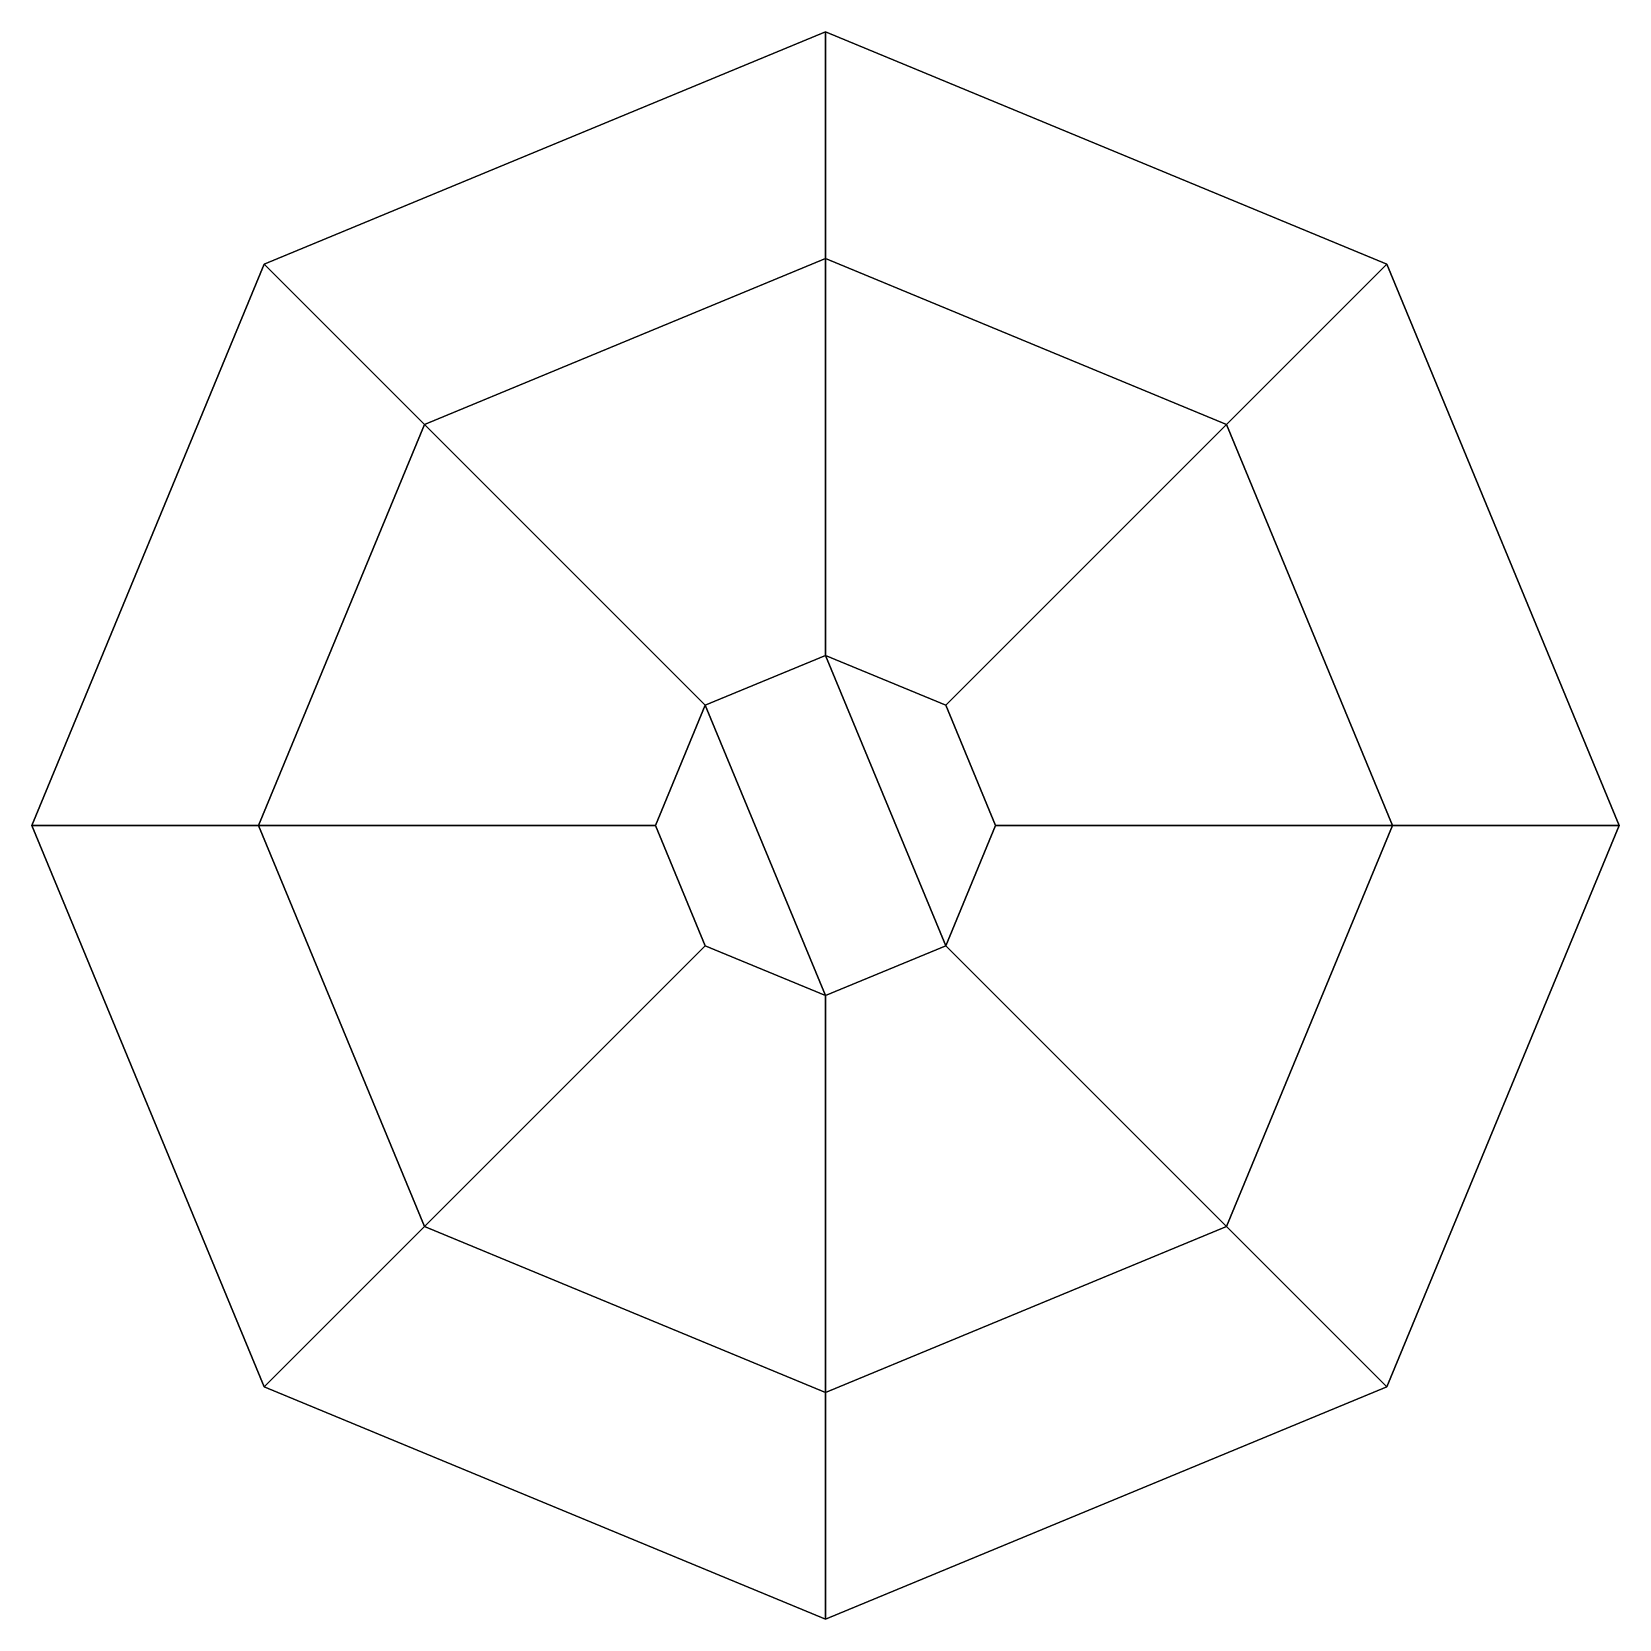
# Model space of a CAD drawing. Extents: x -1.18 to 1.18, y 1.29 to 1.57.
# Drawn here: x -1.18 to -0.9, y 1.29 to 1.57 of the extents above.
import ezdxf

# ---------------------------------------------------------------- set-up
doc = ezdxf.new("R2010")
doc.units = 0
doc.layers.add('WHEELS', color=2, linetype='CONTINUOUS')

msp = doc.modelspace()

# ---------------------------------------------------------------- linework, layer by layer
at = {"layer": 'WHEELS'}
for points in [[(-1.04, 1.57, 1.17), (-1.13899, 1.52899, 1.17), (-1.06121, 1.45121, 1.17), (-1.04, 1.46, 1.17)], [(-1.04, 1.53, 1.11), (-1.11071, 1.50071, 1.11), (-1.13899, 1.52899, 1.11), (-1.04, 1.57, 1.11)], [(-1.13899, 1.52899, 1.01), (-1.04, 1.57, 1.01), (-1.04, 1.46, 1.01), (-1.06121, 1.45121, 1.01)], [(-1.11071, 1.50071, 1.07), (-1.04, 1.53, 1.07), (-1.04, 1.57, 1.07), (-1.13899, 1.52899, 1.07)], [(-1.13899, 1.52899, 1.07), (-1.04, 1.57, 1.07), (-1.04, 1.57, 1.01), (-1.13899, 1.52899, 1.01)], [(-1.04, 1.57, 1.11), (-1.13899, 1.52899, 1.11), (-1.13899, 1.52899, 1.17), (-1.04, 1.57, 1.17)], [(-0.94101, 1.52899, 1.17), (-1.04, 1.57, 1.17), (-1.04, 1.46, 1.17), (-1.01879, 1.45121, 1.17)], [(-0.96929, 1.50071, 1.11), (-1.04, 1.53, 1.11), (-1.04, 1.57, 1.11), (-0.94101, 1.52899, 1.11)], [(-1.04, 1.57, 1.01), (-0.94101, 1.52899, 1.01), (-1.01879, 1.45121, 1.01), (-1.04, 1.46, 1.01)], [(-1.04, 1.53, 1.07), (-0.96929, 1.50071, 1.07), (-0.94101, 1.52899, 1.07), (-1.04, 1.57, 1.07)], [(-1.04, 1.57, 1.07), (-0.94101, 1.52899, 1.07), (-0.94101, 1.52899, 1.01), (-1.04, 1.57, 1.01)], [(-0.94101, 1.52899, 1.11), (-1.04, 1.57, 1.11), (-1.04, 1.57, 1.17), (-0.94101, 1.52899, 1.17)], [(-1.13899, 1.52899, 1.17), (-1.18, 1.43, 1.17), (-1.07, 1.43, 1.17), (-1.06121, 1.45121, 1.17)], [(-1.11071, 1.50071, 1.11), (-1.14, 1.43, 1.11), (-1.18, 1.43, 1.11), (-1.13899, 1.52899, 1.11)], [(-1.14, 1.43, 1.07), (-1.11071, 1.50071, 1.07), (-1.13899, 1.52899, 1.07), (-1.18, 1.43, 1.07)], [(-1.18, 1.43, 1.01), (-1.13899, 1.52899, 1.01), (-1.06121, 1.45121, 1.01), (-1.07, 1.43, 1.01)], [(-1.18, 1.43, 1.07), (-1.13899, 1.52899, 1.07), (-1.13899, 1.52899, 1.01), (-1.18, 1.43, 1.01)], [(-1.13899, 1.52899, 1.11), (-1.18, 1.43, 1.11), (-1.18, 1.43, 1.17), (-1.13899, 1.52899, 1.17)], [(-1.04, 1.53, 1.07), (-1.11071, 1.50071, 1.07), (-1.11071, 1.50071, 1.11), (-1.04, 1.53, 1.11)], [(-1.11071, 1.50071, 1.11), (-1.04, 1.53, 1.11), (-1.04, 1.53, 1.07), (-1.11071, 1.50071, 1.07)], [(-0.96929, 1.50071, 1.07), (-1.04, 1.53, 1.07), (-1.04, 1.53, 1.11), (-0.96929, 1.50071, 1.11)], [(-1.04, 1.53, 1.11), (-0.96929, 1.50071, 1.11), (-0.96929, 1.50071, 1.07), (-1.04, 1.53, 1.07)], [(-0.9, 1.43, 1.17), (-0.94101, 1.52899, 1.17), (-1.01879, 1.45121, 1.17), (-1.01, 1.43, 1.17)], [(-0.94101, 1.52899, 1.01), (-0.9, 1.43, 1.01), (-1.01, 1.43, 1.01), (-1.01879, 1.45121, 1.01)], [(-0.94, 1.43, 1.11), (-0.96929, 1.50071, 1.11), (-0.94101, 1.52899, 1.11), (-0.9, 1.43, 1.11)], [(-0.96929, 1.50071, 1.07), (-0.94, 1.43, 1.07), (-0.9, 1.43, 1.07), (-0.94101, 1.52899, 1.07)], [(-0.94101, 1.52899, 1.07), (-0.9, 1.43, 1.07), (-0.9, 1.43, 1.01), (-0.94101, 1.52899, 1.01)], [(-0.9, 1.43, 1.11), (-0.94101, 1.52899, 1.11), (-0.94101, 1.52899, 1.17), (-0.9, 1.43, 1.17)], [(-1.11071, 1.50071, 1.07), (-1.14, 1.43, 1.07), (-1.14, 1.43, 1.11), (-1.11071, 1.50071, 1.11)], [(-1.14, 1.43, 1.11), (-1.11071, 1.50071, 1.11), (-1.11071, 1.50071, 1.07), (-1.14, 1.43, 1.07)], [(-0.94, 1.43, 1.07), (-0.96929, 1.50071, 1.07), (-0.96929, 1.50071, 1.11), (-0.94, 1.43, 1.11)], [(-0.96929, 1.50071, 1.11), (-0.94, 1.43, 1.11), (-0.94, 1.43, 1.07), (-0.96929, 1.50071, 1.07)], [(-1.04, 1.46, 1.17), (-1.06121, 1.45121, 1.17), (-1.06121, 1.45121, 1.19), (-1.04, 1.46, 1.19)], [(-1.06121, 1.45121, 1.01), (-1.04, 1.46, 1.01), (-1.04, 1.46, 0.99), (-1.06121, 1.45121, 0.99)], [(-1.06121, 1.45121, 1.19), (-1.04, 1.4, 1.19), (-1.01879, 1.40879, 1.19), (-1.04, 1.46, 1.19)], [(-1.01879, 1.45121, 1.17), (-1.04, 1.46, 1.17), (-1.04, 1.46, 1.19), (-1.01879, 1.45121, 1.19)], [(-1.04, 1.46, 1.01), (-1.01879, 1.45121, 1.01), (-1.01879, 1.45121, 0.99), (-1.04, 1.46, 0.99)], [(-1.04, 1.46, 1.19), (-1.01879, 1.40879, 1.19), (-1.01, 1.43, 1.19), (-1.01879, 1.45121, 1.19)], [(-1.06121, 1.45121, 1.17), (-1.07, 1.43, 1.17), (-1.07, 1.43, 1.19), (-1.06121, 1.45121, 1.19)], [(-1.07, 1.43, 1.01), (-1.06121, 1.45121, 1.01), (-1.06121, 1.45121, 0.99), (-1.07, 1.43, 0.99)], [(-1.07, 1.43, 1.19), (-1.06121, 1.40879, 1.19), (-1.04, 1.4, 1.19), (-1.06121, 1.45121, 1.19)], [(-1.01, 1.43, 1.17), (-1.01879, 1.45121, 1.17), (-1.01879, 1.45121, 1.19), (-1.01, 1.43, 1.19)], [(-1.01879, 1.45121, 1.01), (-1.01, 1.43, 1.01), (-1.01, 1.43, 0.99), (-1.01879, 1.45121, 0.99)], [(-1.18, 1.43, 1.17), (-1.13899, 1.33101, 1.17), (-1.06121, 1.40879, 1.17), (-1.07, 1.43, 1.17)], [(-1.14, 1.43, 1.11), (-1.11071, 1.35929, 1.11), (-1.13899, 1.33101, 1.11), (-1.18, 1.43, 1.11)], [(-1.13899, 1.33101, 1.01), (-1.18, 1.43, 1.01), (-1.07, 1.43, 1.01), (-1.06121, 1.40879, 1.01)], [(-1.11071, 1.35929, 1.07), (-1.14, 1.43, 1.07), (-1.18, 1.43, 1.07), (-1.13899, 1.33101, 1.07)], [(-1.13899, 1.33101, 1.07), (-1.18, 1.43, 1.07), (-1.18, 1.43, 1.01), (-1.13899, 1.33101, 1.01)], [(-1.18, 1.43, 1.11), (-1.13899, 1.33101, 1.11), (-1.13899, 1.33101, 1.17), (-1.18, 1.43, 1.17)], [(-1.14, 1.43, 1.07), (-1.11071, 1.35929, 1.07), (-1.11071, 1.35929, 1.11), (-1.14, 1.43, 1.11)], [(-1.11071, 1.35929, 1.11), (-1.14, 1.43, 1.11), (-1.14, 1.43, 1.07), (-1.11071, 1.35929, 1.07)], [(-1.07, 1.43, 1.17), (-1.06121, 1.40879, 1.17), (-1.06121, 1.40879, 1.19), (-1.07, 1.43, 1.19)], [(-1.06121, 1.40879, 1.01), (-1.07, 1.43, 1.01), (-1.07, 1.43, 0.99), (-1.06121, 1.40879, 0.99)], [(-1.01879, 1.40879, 1.17), (-1.01, 1.43, 1.17), (-1.01, 1.43, 1.19), (-1.01879, 1.40879, 1.19)], [(-0.94101, 1.33101, 1.17), (-0.9, 1.43, 1.17), (-1.01, 1.43, 1.17), (-1.01879, 1.40879, 1.17)], [(-0.9, 1.43, 1.01), (-0.94101, 1.33101, 1.01), (-1.01879, 1.40879, 1.01), (-1.01, 1.43, 1.01)], [(-1.01, 1.43, 1.01), (-1.01879, 1.40879, 1.01), (-1.01879, 1.40879, 0.99), (-1.01, 1.43, 0.99)], [(-0.96929, 1.35929, 1.11), (-0.94, 1.43, 1.11), (-0.9, 1.43, 1.11), (-0.94101, 1.33101, 1.11)], [(-0.94, 1.43, 1.07), (-0.96929, 1.35929, 1.07), (-0.94101, 1.33101, 1.07), (-0.9, 1.43, 1.07)], [(-0.96929, 1.35929, 1.07), (-0.94, 1.43, 1.07), (-0.94, 1.43, 1.11), (-0.96929, 1.35929, 1.11)], [(-0.94, 1.43, 1.11), (-0.96929, 1.35929, 1.11), (-0.96929, 1.35929, 1.07), (-0.94, 1.43, 1.07)], [(-0.9, 1.43, 1.07), (-0.94101, 1.33101, 1.07), (-0.94101, 1.33101, 1.01), (-0.9, 1.43, 1.01)], [(-0.94101, 1.33101, 1.11), (-0.9, 1.43, 1.11), (-0.9, 1.43, 1.17), (-0.94101, 1.33101, 1.17)], [(-1.13899, 1.33101, 1.17), (-1.04, 1.29, 1.17), (-1.04, 1.4, 1.17), (-1.06121, 1.40879, 1.17)], [(-1.04, 1.29, 1.01), (-1.13899, 1.33101, 1.01), (-1.06121, 1.40879, 1.01), (-1.04, 1.4, 1.01)], [(-1.06121, 1.40879, 1.17), (-1.04, 1.4, 1.17), (-1.04, 1.4, 1.19), (-1.06121, 1.40879, 1.19)], [(-1.04, 1.4, 1.01), (-1.06121, 1.40879, 1.01), (-1.06121, 1.40879, 0.99), (-1.04, 1.4, 0.99)], [(-1.04, 1.4, 1.17), (-1.01879, 1.40879, 1.17), (-1.01879, 1.40879, 1.19), (-1.04, 1.4, 1.19)], [(-1.04, 1.29, 1.17), (-0.94101, 1.33101, 1.17), (-1.01879, 1.40879, 1.17), (-1.04, 1.4, 1.17)], [(-0.94101, 1.33101, 1.01), (-1.04, 1.29, 1.01), (-1.04, 1.4, 1.01), (-1.01879, 1.40879, 1.01)], [(-1.01879, 1.40879, 1.01), (-1.04, 1.4, 1.01), (-1.04, 1.4, 0.99), (-1.01879, 1.40879, 0.99)], [(-1.11071, 1.35929, 1.11), (-1.04, 1.33, 1.11), (-1.04, 1.29, 1.11), (-1.13899, 1.33101, 1.11)], [(-1.04, 1.33, 1.07), (-1.11071, 1.35929, 1.07), (-1.13899, 1.33101, 1.07), (-1.04, 1.29, 1.07)], [(-1.11071, 1.35929, 1.07), (-1.04, 1.33, 1.07), (-1.04, 1.33, 1.11), (-1.11071, 1.35929, 1.11)], [(-1.04, 1.33, 1.11), (-1.11071, 1.35929, 1.11), (-1.11071, 1.35929, 1.07), (-1.04, 1.33, 1.07)], [(-1.04, 1.33, 1.11), (-0.96929, 1.35929, 1.11), (-0.94101, 1.33101, 1.11), (-1.04, 1.29, 1.11)], [(-0.96929, 1.35929, 1.07), (-1.04, 1.33, 1.07), (-1.04, 1.29, 1.07), (-0.94101, 1.33101, 1.07)], [(-1.04, 1.33, 1.07), (-0.96929, 1.35929, 1.07), (-0.96929, 1.35929, 1.11), (-1.04, 1.33, 1.11)], [(-0.96929, 1.35929, 1.11), (-1.04, 1.33, 1.11), (-1.04, 1.33, 1.07), (-0.96929, 1.35929, 1.07)], [(-1.04, 1.29, 1.07), (-1.13899, 1.33101, 1.07), (-1.13899, 1.33101, 1.01), (-1.04, 1.29, 1.01)], [(-1.13899, 1.33101, 1.11), (-1.04, 1.29, 1.11), (-1.04, 1.29, 1.17), (-1.13899, 1.33101, 1.17)], [(-0.94101, 1.33101, 1.07), (-1.04, 1.29, 1.07), (-1.04, 1.29, 1.01), (-0.94101, 1.33101, 1.01)], [(-1.04, 1.29, 1.11), (-0.94101, 1.33101, 1.11), (-0.94101, 1.33101, 1.17), (-1.04, 1.29, 1.17)]]:
    msp.add_3dface(points, dxfattribs=at)

doc.saveas('drawing.dxf')
